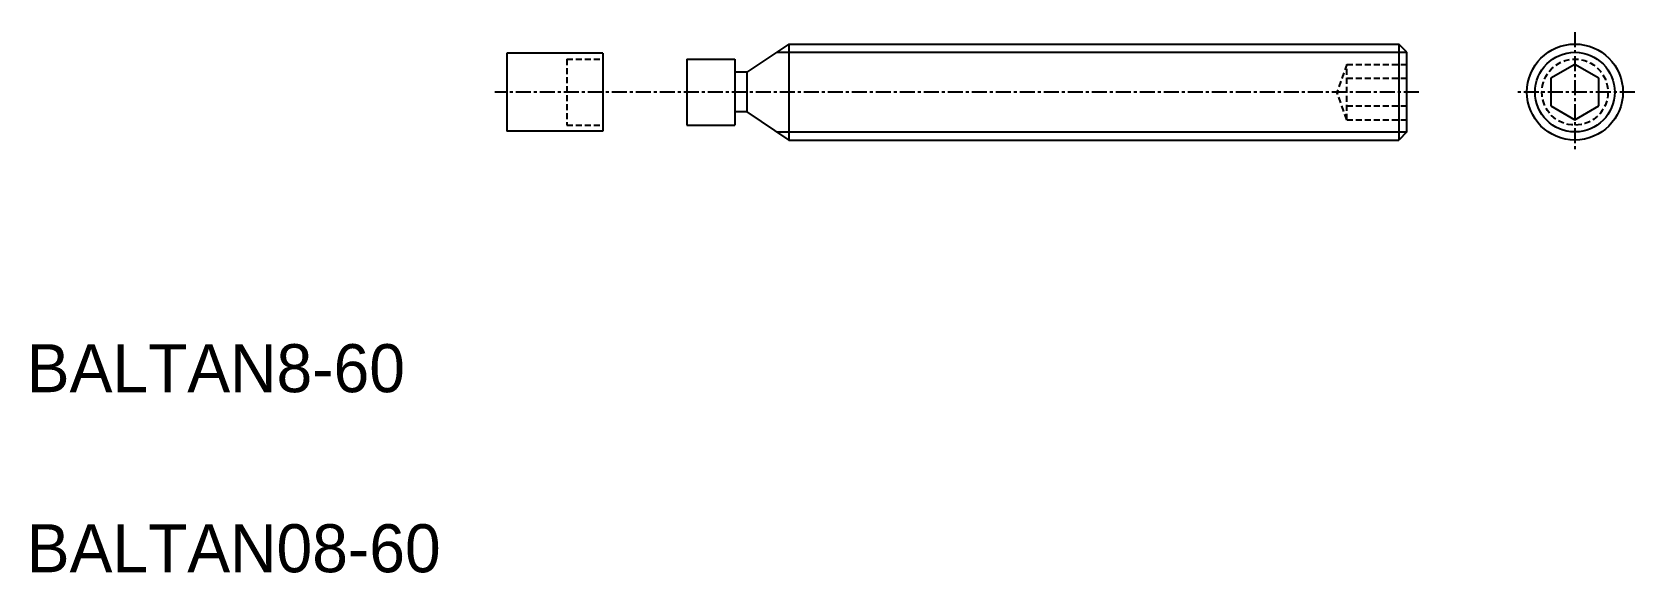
# Model space of a CAD drawing. Extents: x 10 to 144, y 10 to 55.
import ezdxf

# ---------------------------------------------------------------- set-up
doc = ezdxf.new("R2010")
doc.units = 0
doc.linetypes.add('CENTER', pattern=[2, 1.25, -0.25, 0.25, -0.25])
doc.linetypes.add('DASHED', pattern=[0.75, 0.5, -0.25])
doc.layers.get('0').update_dxf_attribs({"linetype": 'CONTINUOUS'})
doc.layers.add('CENTER', color=1, linetype='CENTER')

msp = doc.modelspace()

# ---------------------------------------------------------------- linework, layer by layer
at = {"color": 7, "linetype": 'CONTINUOUS'}
for p, q in [((73.5, 54), (70, 51.65)), ((73.5, 54), (124.32, 54)), ((73.5, 54), (73.5, 46)), ((124.32, 54), (124.32, 46)), ((125, 53.32), (124.32, 54)), ((50, 53.25), (50, 46.75)), ((58, 53.25), (50, 53.25)), ((58, 53.25), (58, 46.75)), ((65, 52.75), (65, 47.25)), ((65, 52.75), (69, 52.75)), ((69, 52.75), (69, 47.25)), ((125, 46.68), (125, 53.32)), ((139, 52.31), (137, 51.15)), ((141, 51.15), (139, 52.31)), ((70, 51.65), (69, 51.65)), ((70, 51.65), (70, 48.35)), ((137, 51.15), (137, 48.85)), ((141, 48.85), (141, 51.15)), ((70, 48.35), (69, 48.35)), ((70, 48.35), (73.5, 46)), ((137, 48.85), (139, 47.69)), ((139, 47.69), (141, 48.85)), ((58, 46.75), (50, 46.75)), ((65, 47.25), (69, 47.25)), ((73.5, 46), (124.32, 46)), ((125, 46.68), (124.32, 46))]:
    msp.add_line(p, q, dxfattribs=at)
at = {"color": 3, "linetype": 'DASHED'}
for p, q in [((55, 52.75), (55, 47.25)), ((55, 52.75), (58, 52.75)), ((120, 52.31), (119.16, 50)), ((120, 47.69), (120, 52.31)), ((120, 52.31), (125, 52.31)), ((120, 51.15), (125, 51.15)), ((120, 47.69), (119.16, 50)), ((120, 48.85), (125, 48.85)), ((55, 47.25), (58, 47.25)), ((120, 47.69), (125, 47.69))]:
    msp.add_line(p, q, dxfattribs=at)
at = {"color": 3, "linetype": 'CONTINUOUS'}
for p, q in [((72.49, 53.32), (125, 53.32)), ((72.49, 46.68), (125, 46.68))]:
    msp.add_line(p, q, dxfattribs=at)
at = {"color": 7, "linetype": 'CONTINUOUS'}
msp.add_circle((139, 50), 4, dxfattribs=at)
at = {"color": 3, "linetype": 'CONTINUOUS'}
msp.add_circle((139, 50), 3.32, dxfattribs=at)
at = {"color": 3, "linetype": 'DASHED'}
msp.add_circle((139, 50), 2.75, dxfattribs=at)
at = {"layer": 'CENTER', "color": 1, "linetype": 'CENTER'}
for p, q in [((139, 55), (139, 45)), ((126, 50), (49, 50)), ((144, 50), (134, 50))]:
    msp.add_line(p, q, dxfattribs=at)

# ---------------------------------------------------------------- texts
at = {"color": 7, "linetype": 'CONTINUOUS'}
for s, p in [('BALTAN8-60', (10, 25)), ('BALTAN08-60', (10, 10))]:
    msp.add_text(s, height=4, dxfattribs=at).set_placement(p)

doc.saveas('drawing.dxf')
